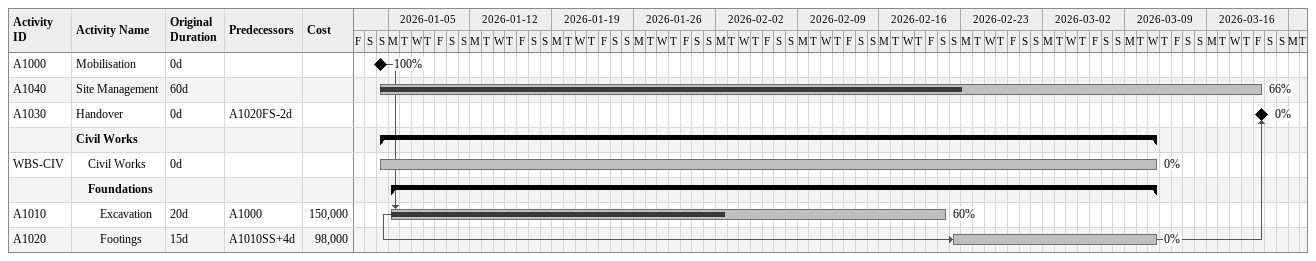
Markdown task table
| ID | Level | Task | Original duration | Start | Finish | Predecessors | % complete | Cost |
|---|---|---|---|---|---|---|---|---|
| A1000 | 1 | Mobilisation | 0d | 2026-01-04 | 2026-01-04 |  | 100 |  |
| A1040 | 1 | Site Management | 60d | 2026-01-04 | 2026-03-20 |  | 66 |  |
| A1030 | 1 | Handover | 0d | 2026-03-20 | 2026-03-20 | A1020FS-2d | 0 |  |
|  | 1 | **Civil Works** |  | 2026-01-04 | 2026-03-11 |  |  |  |
| WBS-CIV | 2 | Civil Works | 0d | 2026-01-04 | 2026-03-11 |  | 0 |  |
|  | 2 | **Foundations** |  | 2026-01-05 | 2026-03-11 |  |  |  |
| A1010 | 3 | Excavation | 20d | 2026-01-05 | 2026-02-21 | A1000 | 60 | 150000 |
| A1020 | 3 | Footings | 15d | 2026-02-22 | 2026-03-11 | A1010SS+4d | 0 | 98000 |
